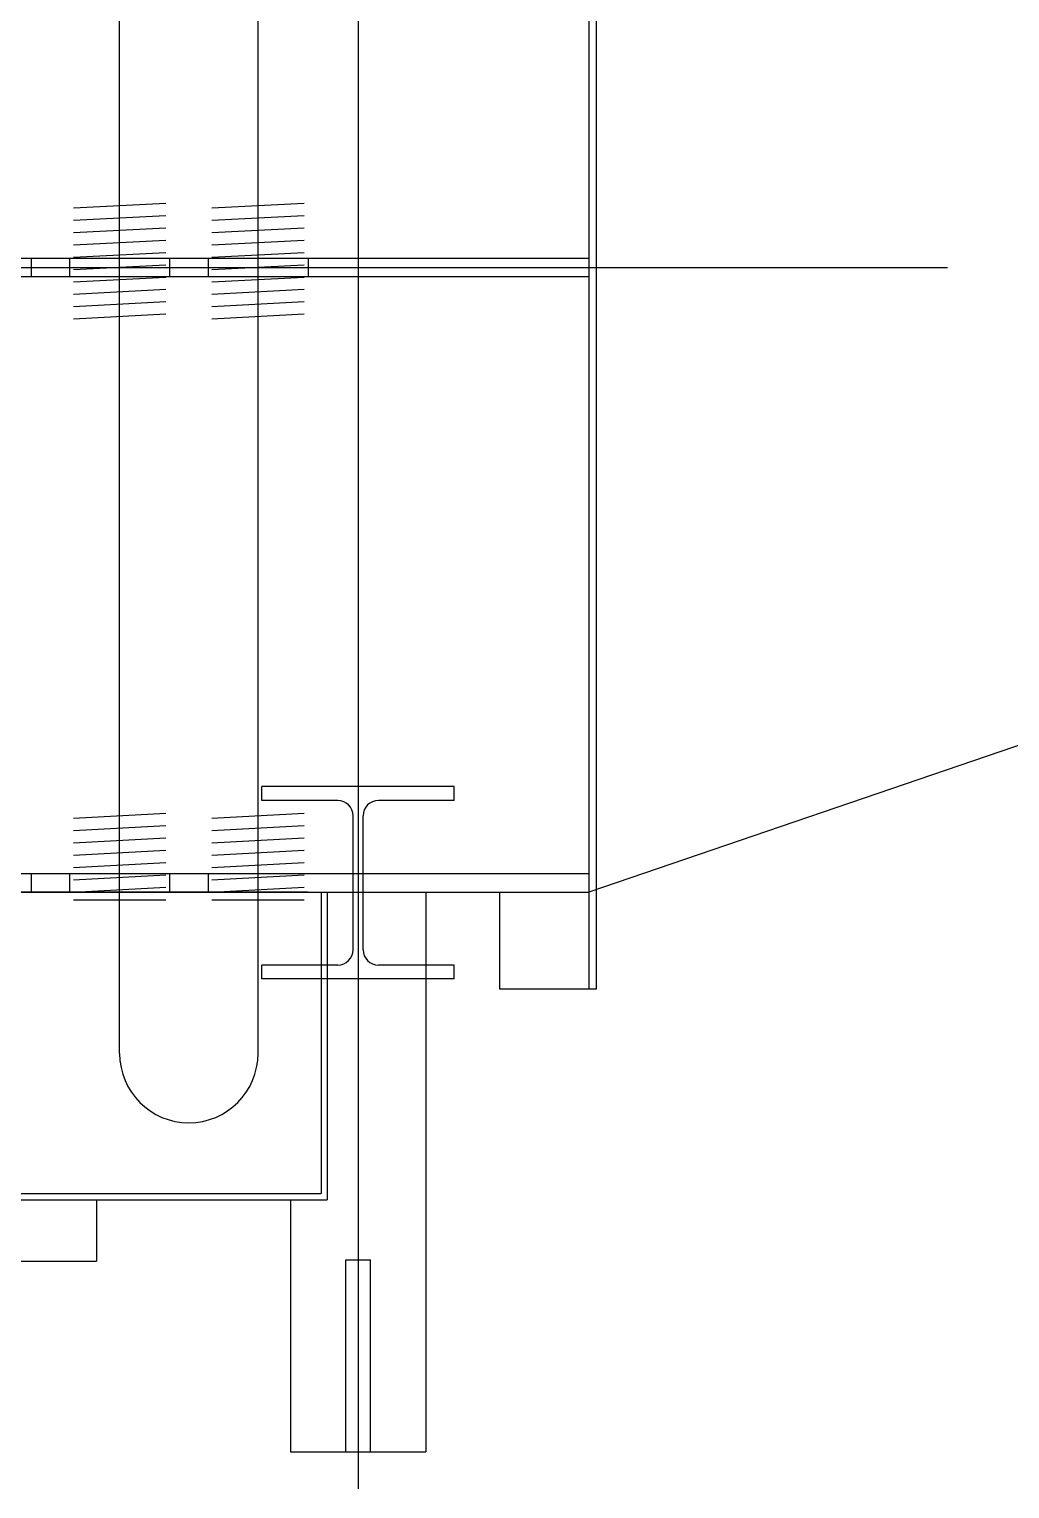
# Model space of a CAD drawing. Header units: millimetres. Extents: x 198973 to 319987, y 50799 to 202761.
# Drawn here: x 215042 to 215680, y 86909 to 87858 of the extents above; entities that cross this region are included whole.
import ezdxf

# ---------------------------------------------------------------- set-up
doc = ezdxf.new("R2010")
doc.units = ezdxf.units.MM
doc.header["$LTSCALE"] = 1000
doc.linetypes.add('CENTER', pattern=[2, 1.25, -0.25, 0.25, -0.25])
doc.linetypes.add('DOTE', pattern=[2.42, 2, -0.2, 0.02, -0.2])
doc.layers.add('DOTE', color=8, linetype='CENTER')
doc.layers.add('PUB_HATCH', color=8, linetype='Continuous')

msp = doc.modelspace()

# ---------------------------------------------------------------- linework, layer by layer
at = {"layer": 'DOTE', "linetype": 'DOTE'}
msp.add_line((213639.37, 87703.41), (217038.29, 87703.41), dxfattribs=at)
at = {"layer": 'PUB_HATCH'}
for p, q in [((215256.23, 88484.89), (215256.23, 86909.47)), ((215191.23, 87192.41), (215191.23, 88464.78)), ((215101.23, 87192.41), (215101.23, 88214.41)), ((215406.23, 88172.41), (215406.23, 87234.41)), ((215411.23, 87234.41), (215411.23, 88172.41)), ((215921.7, 87473.41), (215406.23, 87297.41)), ((215256.23, 87422.06), (215256.23, 87162.17)), ((215318.73, 87365.91), (215193.73, 87365.91)), ((215193.73, 87356.91), (215193.73, 87365.91)), ((215318.73, 87356.91), (215318.73, 87365.91)), ((215242.98, 87356.91), (215193.73, 87356.91)), ((215318.73, 87356.91), (215269.48, 87356.91)), ((215252.98, 87259.91), (215252.98, 87346.91)), ((215259.48, 87259.91), (215259.48, 87346.91)), ((213626.23, 87309.41), (215406.23, 87309.41)), ((213626.23, 87297.41), (215406.23, 87297.41)), ((215223.73, 87297.41), (213808.73, 87297.41)), ((215232.23, 87297.41), (215232.23, 87101.41)), ((215236.23, 87297.41), (215236.23, 87097.41)), ((215300.23, 87297.41), (215300.23, 86933.41)), ((215348.23, 87297.41), (215348.23, 87234.41)), ((215193.73, 87240.91), (215193.73, 87249.91)), ((215242.98, 87249.91), (215193.73, 87249.91)), ((215318.73, 87249.91), (215269.48, 87249.91)), ((215318.73, 87240.91), (215318.73, 87249.91)), ((215318.73, 87240.91), (215193.73, 87240.91)), ((215348.23, 87234.41), (215411.23, 87234.41)), ((213800.23, 87101.41), (215232.23, 87101.41)), ((213796.23, 87097.41), (215236.23, 87097.41)), ((215086.23, 87097.41), (215086.23, 87057.41)), ((215212.23, 87097.41), (215212.23, 86933.41)), ((213946.23, 87057.41), (215086.23, 87057.41)), ((215248.23, 86933.41), (215248.23, 87058.41)), ((215248.23, 87058.41), (215264.23, 87058.41)), ((215264.23, 86933.41), (215264.23, 87058.41)), ((215212.23, 86933.41), (215300.23, 86933.41))]:
    msp.add_line(p, q, dxfattribs=at)
at = {"layer": 'PUB_HATCH', "ltscale": 0.5}
for p, q in [((215131.23, 87745.04), (215071.23, 87741.9)), ((215131.23, 87745.04), (215071.23, 87741.9)), ((215131.23, 87745.04), (215071.23, 87741.9)), ((215131.23, 87745.04), (215071.23, 87741.9)), ((215131.23, 87745.04), (215071.23, 87741.9)), ((215131.23, 87745.04), (215071.23, 87741.9)), ((215131.23, 87745.04), (215071.23, 87741.9)), ((215131.23, 87745.04), (215071.23, 87741.9)), ((215131.23, 87745.04), (215071.23, 87741.9)), ((215131.23, 87745.04), (215071.23, 87741.9)), ((215131.23, 87745.04), (215071.23, 87741.9)), ((215131.23, 87745.04), (215071.23, 87741.9)), ((215131.23, 87745.04), (215071.23, 87741.9)), ((215131.23, 87745.04), (215071.23, 87741.9)), ((215131.23, 87745.04), (215071.23, 87741.9)), ((215131.23, 87745.04), (215071.23, 87741.9)), ((215131.23, 87745.04), (215071.23, 87741.9)), ((215131.23, 87745.04), (215071.23, 87741.9)), ((215131.23, 87745.04), (215071.23, 87741.9)), ((215131.23, 87745.04), (215071.23, 87741.9)), ((215131.23, 87745.04), (215071.23, 87741.9)), ((215131.23, 87745.04), (215071.23, 87741.9)), ((215131.23, 87745.04), (215071.23, 87741.9)), ((215131.23, 87745.04), (215071.23, 87741.9)), ((215131.23, 87745.04), (215071.23, 87741.9)), ((215131.23, 87745.04), (215071.23, 87741.9)), ((215131.23, 87737.03), (215071.23, 87733.89)), ((215131.23, 87737.03), (215071.23, 87733.89)), ((215131.23, 87737.03), (215071.23, 87733.89)), ((215131.23, 87737.03), (215071.23, 87733.89)), ((215131.23, 87737.03), (215071.23, 87733.89)), ((215131.23, 87737.03), (215071.23, 87733.89)), ((215131.23, 87737.03), (215071.23, 87733.89)), ((215131.23, 87737.03), (215071.23, 87733.89)), ((215131.23, 87737.03), (215071.23, 87733.89)), ((215131.23, 87737.03), (215071.23, 87733.89)), ((215131.23, 87737.03), (215071.23, 87733.89)), ((215131.23, 87737.03), (215071.23, 87733.89)), ((215131.23, 87737.03), (215071.23, 87733.89)), ((215131.23, 87737.03), (215071.23, 87733.89)), ((215131.23, 87737.03), (215071.23, 87733.89)), ((215131.23, 87737.03), (215071.23, 87733.89)), ((215131.23, 87737.03), (215071.23, 87733.89)), ((215131.23, 87737.03), (215071.23, 87733.89)), ((215131.23, 87737.03), (215071.23, 87733.89)), ((215131.23, 87737.03), (215071.23, 87733.89)), ((215131.23, 87737.03), (215071.23, 87733.89)), ((215131.23, 87737.03), (215071.23, 87733.89)), ((215131.23, 87737.03), (215071.23, 87733.89)), ((215131.23, 87737.03), (215071.23, 87733.89)), ((215131.23, 87737.03), (215071.23, 87733.89)), ((215131.23, 87737.03), (215071.23, 87733.89)), ((215221.23, 87745.04), (215161.23, 87741.9)), ((215221.23, 87745.04), (215161.23, 87741.9)), ((215221.23, 87745.04), (215161.23, 87741.9)), ((215221.23, 87745.04), (215161.23, 87741.9)), ((215221.23, 87745.04), (215161.23, 87741.9)), ((215221.23, 87745.04), (215161.23, 87741.9)), ((215221.23, 87745.04), (215161.23, 87741.9)), ((215221.23, 87745.04), (215161.23, 87741.9)), ((215221.23, 87745.04), (215161.23, 87741.9)), ((215221.23, 87745.04), (215161.23, 87741.9)), ((215221.23, 87745.04), (215161.23, 87741.9)), ((215221.23, 87745.04), (215161.23, 87741.9)), ((215221.23, 87745.04), (215161.23, 87741.9)), ((215221.23, 87745.04), (215161.23, 87741.9)), ((215221.23, 87745.04), (215161.23, 87741.9)), ((215221.23, 87745.04), (215161.23, 87741.9)), ((215221.23, 87745.04), (215161.23, 87741.9)), ((215221.23, 87745.04), (215161.23, 87741.9)), ((215221.23, 87745.04), (215161.23, 87741.9)), ((215221.23, 87745.04), (215161.23, 87741.9)), ((215221.23, 87745.04), (215161.23, 87741.9)), ((215221.23, 87745.04), (215161.23, 87741.9)), ((215221.23, 87745.04), (215161.23, 87741.9)), ((215221.23, 87745.04), (215161.23, 87741.9)), ((215221.23, 87745.04), (215161.23, 87741.9)), ((215221.23, 87745.04), (215161.23, 87741.9)), ((215221.23, 87737.03), (215161.23, 87733.89)), ((215221.23, 87737.03), (215161.23, 87733.89)), ((215221.23, 87737.03), (215161.23, 87733.89)), ((215221.23, 87737.03), (215161.23, 87733.89)), ((215221.23, 87737.03), (215161.23, 87733.89)), ((215221.23, 87737.03), (215161.23, 87733.89)), ((215221.23, 87737.03), (215161.23, 87733.89)), ((215221.23, 87737.03), (215161.23, 87733.89)), ((215221.23, 87737.03), (215161.23, 87733.89)), ((215221.23, 87737.03), (215161.23, 87733.89)), ((215221.23, 87737.03), (215161.23, 87733.89)), ((215221.23, 87737.03), (215161.23, 87733.89)), ((215221.23, 87737.03), (215161.23, 87733.89)), ((215221.23, 87737.03), (215161.23, 87733.89)), ((215221.23, 87737.03), (215161.23, 87733.89)), ((215221.23, 87737.03), (215161.23, 87733.89)), ((215221.23, 87737.03), (215161.23, 87733.89)), ((215221.23, 87737.03), (215161.23, 87733.89)), ((215221.23, 87737.03), (215161.23, 87733.89)), ((215221.23, 87737.03), (215161.23, 87733.89)), ((215221.23, 87737.03), (215161.23, 87733.89)), ((215221.23, 87737.03), (215161.23, 87733.89)), ((215221.23, 87737.03), (215161.23, 87733.89)), ((215221.23, 87737.03), (215161.23, 87733.89)), ((215221.23, 87737.03), (215161.23, 87733.89)), ((215221.23, 87737.03), (215161.23, 87733.89)), ((215131.23, 87729.02), (215071.23, 87725.88)), ((215131.23, 87729.02), (215071.23, 87725.88)), ((215131.23, 87729.02), (215071.23, 87725.88)), ((215131.23, 87729.02), (215071.23, 87725.88)), ((215131.23, 87729.02), (215071.23, 87725.88)), ((215131.23, 87729.02), (215071.23, 87725.88)), ((215131.23, 87729.02), (215071.23, 87725.88)), ((215131.23, 87729.02), (215071.23, 87725.88)), ((215131.23, 87729.02), (215071.23, 87725.88)), ((215131.23, 87729.02), (215071.23, 87725.88)), ((215131.23, 87729.02), (215071.23, 87725.88)), ((215131.23, 87729.02), (215071.23, 87725.88)), ((215131.23, 87729.02), (215071.23, 87725.88)), ((215131.23, 87729.02), (215071.23, 87725.88)), ((215131.23, 87729.02), (215071.23, 87725.88)), ((215131.23, 87729.02), (215071.23, 87725.88)), ((215131.23, 87729.02), (215071.23, 87725.88)), ((215131.23, 87729.02), (215071.23, 87725.88)), ((215131.23, 87729.02), (215071.23, 87725.88)), ((215131.23, 87729.02), (215071.23, 87725.88)), ((215131.23, 87729.02), (215071.23, 87725.88)), ((215131.23, 87729.02), (215071.23, 87725.88)), ((215131.23, 87729.02), (215071.23, 87725.88)), ((215131.23, 87729.02), (215071.23, 87725.88)), ((215131.23, 87729.02), (215071.23, 87725.88)), ((215131.23, 87729.02), (215071.23, 87725.88)), ((215221.23, 87729.02), (215161.23, 87725.88)), ((215221.23, 87729.02), (215161.23, 87725.88)), ((215221.23, 87729.02), (215161.23, 87725.88)), ((215221.23, 87729.02), (215161.23, 87725.88)), ((215221.23, 87729.02), (215161.23, 87725.88)), ((215221.23, 87729.02), (215161.23, 87725.88)), ((215221.23, 87729.02), (215161.23, 87725.88)), ((215221.23, 87729.02), (215161.23, 87725.88)), ((215221.23, 87729.02), (215161.23, 87725.88)), ((215221.23, 87729.02), (215161.23, 87725.88)), ((215221.23, 87729.02), (215161.23, 87725.88)), ((215221.23, 87729.02), (215161.23, 87725.88)), ((215221.23, 87729.02), (215161.23, 87725.88)), ((215221.23, 87729.02), (215161.23, 87725.88)), ((215221.23, 87729.02), (215161.23, 87725.88)), ((215221.23, 87729.02), (215161.23, 87725.88)), ((215221.23, 87729.02), (215161.23, 87725.88)), ((215221.23, 87729.02), (215161.23, 87725.88)), ((215221.23, 87729.02), (215161.23, 87725.88)), ((215221.23, 87729.02), (215161.23, 87725.88)), ((215221.23, 87729.02), (215161.23, 87725.88)), ((215221.23, 87729.02), (215161.23, 87725.88)), ((215221.23, 87729.02), (215161.23, 87725.88)), ((215221.23, 87729.02), (215161.23, 87725.88)), ((215221.23, 87729.02), (215161.23, 87725.88)), ((215221.23, 87729.02), (215161.23, 87725.88)), ((215131.23, 87721.01), (215071.23, 87717.86)), ((215131.23, 87721.01), (215071.23, 87717.86)), ((215131.23, 87721.01), (215071.23, 87717.86)), ((215131.23, 87721.01), (215071.23, 87717.86)), ((215131.23, 87721.01), (215071.23, 87717.86)), ((215131.23, 87721.01), (215071.23, 87717.86)), ((215131.23, 87721.01), (215071.23, 87717.86)), ((215131.23, 87721.01), (215071.23, 87717.86)), ((215131.23, 87721.01), (215071.23, 87717.86)), ((215131.23, 87721.01), (215071.23, 87717.86)), ((215131.23, 87721.01), (215071.23, 87717.86)), ((215131.23, 87721.01), (215071.23, 87717.86)), ((215131.23, 87721.01), (215071.23, 87717.86)), ((215131.23, 87721.01), (215071.23, 87717.86)), ((215131.23, 87721.01), (215071.23, 87717.86)), ((215131.23, 87721.01), (215071.23, 87717.86)), ((215131.23, 87721.01), (215071.23, 87717.86)), ((215131.23, 87721.01), (215071.23, 87717.86)), ((215131.23, 87721.01), (215071.23, 87717.86)), ((215131.23, 87721.01), (215071.23, 87717.86)), ((215131.23, 87721.01), (215071.23, 87717.86)), ((215131.23, 87721.01), (215071.23, 87717.86)), ((215131.23, 87721.01), (215071.23, 87717.86)), ((215131.23, 87721.01), (215071.23, 87717.86)), ((215131.23, 87721.01), (215071.23, 87717.86)), ((215131.23, 87721.01), (215071.23, 87717.86)), ((215221.23, 87721.01), (215161.23, 87717.86)), ((215221.23, 87721.01), (215161.23, 87717.86)), ((215221.23, 87721.01), (215161.23, 87717.86)), ((215221.23, 87721.01), (215161.23, 87717.86)), ((215221.23, 87721.01), (215161.23, 87717.86)), ((215221.23, 87721.01), (215161.23, 87717.86)), ((215221.23, 87721.01), (215161.23, 87717.86)), ((215221.23, 87721.01), (215161.23, 87717.86)), ((215221.23, 87721.01), (215161.23, 87717.86)), ((215221.23, 87721.01), (215161.23, 87717.86)), ((215221.23, 87721.01), (215161.23, 87717.86)), ((215221.23, 87721.01), (215161.23, 87717.86)), ((215221.23, 87721.01), (215161.23, 87717.86)), ((215221.23, 87721.01), (215161.23, 87717.86)), ((215221.23, 87721.01), (215161.23, 87717.86)), ((215221.23, 87721.01), (215161.23, 87717.86)), ((215221.23, 87721.01), (215161.23, 87717.86)), ((215221.23, 87721.01), (215161.23, 87717.86)), ((215221.23, 87721.01), (215161.23, 87717.86)), ((215221.23, 87721.01), (215161.23, 87717.86)), ((215221.23, 87721.01), (215161.23, 87717.86)), ((215221.23, 87721.01), (215161.23, 87717.86)), ((215221.23, 87721.01), (215161.23, 87717.86)), ((215221.23, 87721.01), (215161.23, 87717.86)), ((215221.23, 87721.01), (215161.23, 87717.86)), ((215221.23, 87721.01), (215161.23, 87717.86)), ((213631.23, 87709.41), (215406.23, 87709.41)), ((215043.73, 87709.41), (215043.73, 87697.41)), ((215068.73, 87709.41), (215068.73, 87697.41)), ((215131.23, 87713), (215071.23, 87709.85)), ((215131.23, 87713), (215071.23, 87709.85)), ((215131.23, 87713), (215071.23, 87709.85)), ((215131.23, 87713), (215071.23, 87709.85)), ((215131.23, 87713), (215071.23, 87709.85)), ((215131.23, 87713), (215071.23, 87709.85)), ((215131.23, 87713), (215071.23, 87709.85)), ((215131.23, 87713), (215071.23, 87709.85)), ((215131.23, 87713), (215071.23, 87709.85)), ((215131.23, 87713), (215071.23, 87709.85)), ((215131.23, 87713), (215071.23, 87709.85)), ((215131.23, 87713), (215071.23, 87709.85)), ((215131.23, 87713), (215071.23, 87709.85)), ((215131.23, 87713), (215071.23, 87709.85)), ((215131.23, 87713), (215071.23, 87709.85)), ((215131.23, 87713), (215071.23, 87709.85)), ((215131.23, 87713), (215071.23, 87709.85)), ((215131.23, 87713), (215071.23, 87709.85)), ((215131.23, 87713), (215071.23, 87709.85)), ((215131.23, 87713), (215071.23, 87709.85)), ((215131.23, 87713), (215071.23, 87709.85)), ((215131.23, 87713), (215071.23, 87709.85)), ((215131.23, 87713), (215071.23, 87709.85)), ((215131.23, 87713), (215071.23, 87709.85)), ((215131.23, 87713), (215071.23, 87709.85)), ((215131.23, 87713), (215071.23, 87709.85)), ((215133.73, 87709.41), (215133.73, 87697.41)), ((215158.73, 87709.41), (215158.73, 87697.41)), ((215221.23, 87713), (215161.23, 87709.85)), ((215221.23, 87713), (215161.23, 87709.85)), ((215221.23, 87713), (215161.23, 87709.85)), ((215221.23, 87713), (215161.23, 87709.85)), ((215221.23, 87713), (215161.23, 87709.85)), ((215221.23, 87713), (215161.23, 87709.85)), ((215221.23, 87713), (215161.23, 87709.85)), ((215221.23, 87713), (215161.23, 87709.85)), ((215221.23, 87713), (215161.23, 87709.85)), ((215221.23, 87713), (215161.23, 87709.85)), ((215221.23, 87713), (215161.23, 87709.85)), ((215221.23, 87713), (215161.23, 87709.85)), ((215221.23, 87713), (215161.23, 87709.85)), ((215221.23, 87713), (215161.23, 87709.85)), ((215221.23, 87713), (215161.23, 87709.85)), ((215221.23, 87713), (215161.23, 87709.85)), ((215221.23, 87713), (215161.23, 87709.85)), ((215221.23, 87713), (215161.23, 87709.85)), ((215221.23, 87713), (215161.23, 87709.85)), ((215221.23, 87713), (215161.23, 87709.85)), ((215221.23, 87713), (215161.23, 87709.85)), ((215221.23, 87713), (215161.23, 87709.85)), ((215221.23, 87713), (215161.23, 87709.85)), ((215221.23, 87713), (215161.23, 87709.85)), ((215221.23, 87713), (215161.23, 87709.85)), ((215221.23, 87713), (215161.23, 87709.85)), ((215223.73, 87709.41), (215223.73, 87697.41)), ((213675.1, 87703.41), (215368.26, 87703.41)), ((215131.23, 87704.99), (215071.23, 87701.84)), ((215131.23, 87704.99), (215071.23, 87701.84)), ((215131.23, 87704.99), (215071.23, 87701.84)), ((215131.23, 87704.99), (215071.23, 87701.84)), ((215131.23, 87704.99), (215071.23, 87701.84)), ((215131.23, 87704.99), (215071.23, 87701.84)), ((215131.23, 87704.99), (215071.23, 87701.84)), ((215131.23, 87704.99), (215071.23, 87701.84)), ((215131.23, 87704.99), (215071.23, 87701.84)), ((215131.23, 87704.99), (215071.23, 87701.84)), ((215131.23, 87704.99), (215071.23, 87701.84)), ((215131.23, 87704.99), (215071.23, 87701.84)), ((215131.23, 87704.99), (215071.23, 87701.84)), ((215131.23, 87704.99), (215071.23, 87701.84)), ((215131.23, 87704.99), (215071.23, 87701.84)), ((215131.23, 87704.99), (215071.23, 87701.84)), ((215131.23, 87704.99), (215071.23, 87701.84)), ((215131.23, 87704.99), (215071.23, 87701.84)), ((215131.23, 87704.99), (215071.23, 87701.84)), ((215131.23, 87704.99), (215071.23, 87701.84)), ((215131.23, 87704.99), (215071.23, 87701.84)), ((215131.23, 87704.99), (215071.23, 87701.84)), ((215131.23, 87704.99), (215071.23, 87701.84)), ((215131.23, 87704.99), (215071.23, 87701.84)), ((215131.23, 87704.99), (215071.23, 87701.84)), ((215131.23, 87704.99), (215071.23, 87701.84)), ((215221.23, 87704.99), (215161.23, 87701.84)), ((215221.23, 87704.99), (215161.23, 87701.84)), ((215221.23, 87704.99), (215161.23, 87701.84)), ((215221.23, 87704.99), (215161.23, 87701.84)), ((215221.23, 87704.99), (215161.23, 87701.84)), ((215221.23, 87704.99), (215161.23, 87701.84)), ((215221.23, 87704.99), (215161.23, 87701.84)), ((215221.23, 87704.99), (215161.23, 87701.84)), ((215221.23, 87704.99), (215161.23, 87701.84)), ((215221.23, 87704.99), (215161.23, 87701.84)), ((215221.23, 87704.99), (215161.23, 87701.84)), ((215221.23, 87704.99), (215161.23, 87701.84)), ((215221.23, 87704.99), (215161.23, 87701.84)), ((215221.23, 87704.99), (215161.23, 87701.84)), ((215221.23, 87704.99), (215161.23, 87701.84)), ((215221.23, 87704.99), (215161.23, 87701.84)), ((215221.23, 87704.99), (215161.23, 87701.84)), ((215221.23, 87704.99), (215161.23, 87701.84)), ((215221.23, 87704.99), (215161.23, 87701.84)), ((215221.23, 87704.99), (215161.23, 87701.84)), ((215221.23, 87704.99), (215161.23, 87701.84)), ((215221.23, 87704.99), (215161.23, 87701.84)), ((215221.23, 87704.99), (215161.23, 87701.84)), ((215221.23, 87704.99), (215161.23, 87701.84)), ((215221.23, 87704.99), (215161.23, 87701.84)), ((215221.23, 87704.99), (215161.23, 87701.84)), ((215406.23, 87697.41), (213631.23, 87697.41)), ((215131.23, 87696.98), (215071.23, 87693.83)), ((215131.23, 87696.98), (215071.23, 87693.83)), ((215131.23, 87696.98), (215071.23, 87693.83)), ((215131.23, 87696.98), (215071.23, 87693.83)), ((215131.23, 87696.98), (215071.23, 87693.83)), ((215131.23, 87696.98), (215071.23, 87693.83)), ((215131.23, 87696.98), (215071.23, 87693.83)), ((215131.23, 87696.98), (215071.23, 87693.83)), ((215131.23, 87696.98), (215071.23, 87693.83)), ((215131.23, 87696.98), (215071.23, 87693.83)), ((215131.23, 87696.98), (215071.23, 87693.83)), ((215131.23, 87696.98), (215071.23, 87693.83)), ((215131.23, 87696.98), (215071.23, 87693.83)), ((215131.23, 87696.98), (215071.23, 87693.83)), ((215131.23, 87696.98), (215071.23, 87693.83)), ((215131.23, 87696.98), (215071.23, 87693.83)), ((215131.23, 87696.98), (215071.23, 87693.83)), ((215131.23, 87696.98), (215071.23, 87693.83)), ((215131.23, 87696.98), (215071.23, 87693.83)), ((215131.23, 87696.98), (215071.23, 87693.83)), ((215131.23, 87696.98), (215071.23, 87693.83)), ((215131.23, 87696.98), (215071.23, 87693.83)), ((215131.23, 87696.98), (215071.23, 87693.83)), ((215131.23, 87696.98), (215071.23, 87693.83)), ((215131.23, 87696.98), (215071.23, 87693.83)), ((215131.23, 87696.98), (215071.23, 87693.83)), ((215221.23, 87696.98), (215161.23, 87693.83)), ((215221.23, 87696.98), (215161.23, 87693.83)), ((215221.23, 87696.98), (215161.23, 87693.83)), ((215221.23, 87696.98), (215161.23, 87693.83)), ((215221.23, 87696.98), (215161.23, 87693.83)), ((215221.23, 87696.98), (215161.23, 87693.83)), ((215221.23, 87696.98), (215161.23, 87693.83)), ((215221.23, 87696.98), (215161.23, 87693.83)), ((215221.23, 87696.98), (215161.23, 87693.83)), ((215221.23, 87696.98), (215161.23, 87693.83)), ((215221.23, 87696.98), (215161.23, 87693.83)), ((215221.23, 87696.98), (215161.23, 87693.83)), ((215221.23, 87696.98), (215161.23, 87693.83)), ((215221.23, 87696.98), (215161.23, 87693.83)), ((215221.23, 87696.98), (215161.23, 87693.83)), ((215221.23, 87696.98), (215161.23, 87693.83)), ((215221.23, 87696.98), (215161.23, 87693.83)), ((215221.23, 87696.98), (215161.23, 87693.83)), ((215221.23, 87696.98), (215161.23, 87693.83)), ((215221.23, 87696.98), (215161.23, 87693.83)), ((215221.23, 87696.98), (215161.23, 87693.83)), ((215221.23, 87696.98), (215161.23, 87693.83)), ((215221.23, 87696.98), (215161.23, 87693.83)), ((215221.23, 87696.98), (215161.23, 87693.83)), ((215221.23, 87696.98), (215161.23, 87693.83)), ((215221.23, 87696.98), (215161.23, 87693.83)), ((215131.23, 87688.97), (215071.23, 87685.82)), ((215131.23, 87688.97), (215071.23, 87685.82)), ((215131.23, 87688.97), (215071.23, 87685.82)), ((215131.23, 87688.97), (215071.23, 87685.82)), ((215131.23, 87688.97), (215071.23, 87685.82)), ((215131.23, 87688.97), (215071.23, 87685.82)), ((215131.23, 87688.97), (215071.23, 87685.82)), ((215131.23, 87688.97), (215071.23, 87685.82)), ((215131.23, 87688.97), (215071.23, 87685.82)), ((215131.23, 87688.97), (215071.23, 87685.82)), ((215131.23, 87688.97), (215071.23, 87685.82)), ((215131.23, 87688.97), (215071.23, 87685.82)), ((215131.23, 87688.97), (215071.23, 87685.82)), ((215131.23, 87688.97), (215071.23, 87685.82)), ((215131.23, 87688.97), (215071.23, 87685.82)), ((215131.23, 87688.97), (215071.23, 87685.82)), ((215131.23, 87688.97), (215071.23, 87685.82)), ((215131.23, 87688.97), (215071.23, 87685.82)), ((215131.23, 87688.97), (215071.23, 87685.82)), ((215131.23, 87688.97), (215071.23, 87685.82)), ((215131.23, 87688.97), (215071.23, 87685.82)), ((215131.23, 87688.97), (215071.23, 87685.82)), ((215131.23, 87688.97), (215071.23, 87685.82)), ((215131.23, 87688.97), (215071.23, 87685.82)), ((215131.23, 87688.97), (215071.23, 87685.82)), ((215131.23, 87688.97), (215071.23, 87685.82)), ((215131.23, 87680.95), (215071.23, 87677.81)), ((215131.23, 87680.95), (215071.23, 87677.81)), ((215131.23, 87680.95), (215071.23, 87677.81)), ((215131.23, 87680.95), (215071.23, 87677.81)), ((215131.23, 87680.95), (215071.23, 87677.81)), ((215131.23, 87680.95), (215071.23, 87677.81)), ((215131.23, 87680.95), (215071.23, 87677.81)), ((215131.23, 87680.95), (215071.23, 87677.81)), ((215131.23, 87680.95), (215071.23, 87677.81)), ((215131.23, 87680.95), (215071.23, 87677.81)), ((215131.23, 87680.95), (215071.23, 87677.81)), ((215131.23, 87680.95), (215071.23, 87677.81)), ((215131.23, 87680.95), (215071.23, 87677.81)), ((215131.23, 87680.95), (215071.23, 87677.81)), ((215131.23, 87680.95), (215071.23, 87677.81)), ((215131.23, 87680.95), (215071.23, 87677.81)), ((215131.23, 87680.95), (215071.23, 87677.81)), ((215131.23, 87680.95), (215071.23, 87677.81)), ((215131.23, 87680.95), (215071.23, 87677.81)), ((215131.23, 87680.95), (215071.23, 87677.81)), ((215131.23, 87680.95), (215071.23, 87677.81)), ((215131.23, 87680.95), (215071.23, 87677.81)), ((215131.23, 87680.95), (215071.23, 87677.81)), ((215131.23, 87680.95), (215071.23, 87677.81)), ((215131.23, 87680.95), (215071.23, 87677.81)), ((215131.23, 87680.95), (215071.23, 87677.81)), ((215221.23, 87688.97), (215161.23, 87685.82)), ((215221.23, 87688.97), (215161.23, 87685.82)), ((215221.23, 87688.97), (215161.23, 87685.82)), ((215221.23, 87688.97), (215161.23, 87685.82)), ((215221.23, 87688.97), (215161.23, 87685.82)), ((215221.23, 87688.97), (215161.23, 87685.82)), ((215221.23, 87688.97), (215161.23, 87685.82)), ((215221.23, 87688.97), (215161.23, 87685.82)), ((215221.23, 87688.97), (215161.23, 87685.82)), ((215221.23, 87688.97), (215161.23, 87685.82)), ((215221.23, 87688.97), (215161.23, 87685.82)), ((215221.23, 87688.97), (215161.23, 87685.82)), ((215221.23, 87688.97), (215161.23, 87685.82)), ((215221.23, 87688.97), (215161.23, 87685.82)), ((215221.23, 87688.97), (215161.23, 87685.82)), ((215221.23, 87688.97), (215161.23, 87685.82)), ((215221.23, 87688.97), (215161.23, 87685.82)), ((215221.23, 87688.97), (215161.23, 87685.82)), ((215221.23, 87688.97), (215161.23, 87685.82)), ((215221.23, 87688.97), (215161.23, 87685.82)), ((215221.23, 87688.97), (215161.23, 87685.82)), ((215221.23, 87688.97), (215161.23, 87685.82)), ((215221.23, 87688.97), (215161.23, 87685.82)), ((215221.23, 87688.97), (215161.23, 87685.82)), ((215221.23, 87688.97), (215161.23, 87685.82)), ((215221.23, 87688.97), (215161.23, 87685.82)), ((215221.23, 87680.95), (215161.23, 87677.81)), ((215221.23, 87680.95), (215161.23, 87677.81)), ((215221.23, 87680.95), (215161.23, 87677.81)), ((215221.23, 87680.95), (215161.23, 87677.81)), ((215221.23, 87680.95), (215161.23, 87677.81)), ((215221.23, 87680.95), (215161.23, 87677.81)), ((215221.23, 87680.95), (215161.23, 87677.81)), ((215221.23, 87680.95), (215161.23, 87677.81)), ((215221.23, 87680.95), (215161.23, 87677.81)), ((215221.23, 87680.95), (215161.23, 87677.81)), ((215221.23, 87680.95), (215161.23, 87677.81)), ((215221.23, 87680.95), (215161.23, 87677.81)), ((215221.23, 87680.95), (215161.23, 87677.81)), ((215221.23, 87680.95), (215161.23, 87677.81)), ((215221.23, 87680.95), (215161.23, 87677.81)), ((215221.23, 87680.95), (215161.23, 87677.81)), ((215221.23, 87680.95), (215161.23, 87677.81)), ((215221.23, 87680.95), (215161.23, 87677.81)), ((215221.23, 87680.95), (215161.23, 87677.81)), ((215221.23, 87680.95), (215161.23, 87677.81)), ((215221.23, 87680.95), (215161.23, 87677.81)), ((215221.23, 87680.95), (215161.23, 87677.81)), ((215221.23, 87680.95), (215161.23, 87677.81)), ((215221.23, 87680.95), (215161.23, 87677.81)), ((215221.23, 87680.95), (215161.23, 87677.81)), ((215221.23, 87680.95), (215161.23, 87677.81)), ((215131.23, 87672.94), (215071.23, 87669.8)), ((215131.23, 87672.94), (215071.23, 87669.8)), ((215131.23, 87672.94), (215071.23, 87669.8)), ((215131.23, 87672.94), (215071.23, 87669.8)), ((215131.23, 87672.94), (215071.23, 87669.8)), ((215131.23, 87672.94), (215071.23, 87669.8)), ((215131.23, 87672.94), (215071.23, 87669.8)), ((215131.23, 87672.94), (215071.23, 87669.8)), ((215131.23, 87672.94), (215071.23, 87669.8)), ((215131.23, 87672.94), (215071.23, 87669.8)), ((215131.23, 87672.94), (215071.23, 87669.8)), ((215131.23, 87672.94), (215071.23, 87669.8)), ((215131.23, 87672.94), (215071.23, 87669.8)), ((215131.23, 87672.94), (215071.23, 87669.8)), ((215131.23, 87672.94), (215071.23, 87669.8)), ((215131.23, 87672.94), (215071.23, 87669.8)), ((215131.23, 87672.94), (215071.23, 87669.8)), ((215131.23, 87672.94), (215071.23, 87669.8)), ((215131.23, 87672.94), (215071.23, 87669.8)), ((215131.23, 87672.94), (215071.23, 87669.8)), ((215131.23, 87672.94), (215071.23, 87669.8)), ((215131.23, 87672.94), (215071.23, 87669.8)), ((215131.23, 87672.94), (215071.23, 87669.8)), ((215131.23, 87672.94), (215071.23, 87669.8)), ((215131.23, 87672.94), (215071.23, 87669.8)), ((215131.23, 87672.94), (215071.23, 87669.8)), ((215221.23, 87672.94), (215161.23, 87669.8)), ((215221.23, 87672.94), (215161.23, 87669.8)), ((215221.23, 87672.94), (215161.23, 87669.8)), ((215221.23, 87672.94), (215161.23, 87669.8)), ((215221.23, 87672.94), (215161.23, 87669.8)), ((215221.23, 87672.94), (215161.23, 87669.8)), ((215221.23, 87672.94), (215161.23, 87669.8)), ((215221.23, 87672.94), (215161.23, 87669.8)), ((215221.23, 87672.94), (215161.23, 87669.8)), ((215221.23, 87672.94), (215161.23, 87669.8)), ((215221.23, 87672.94), (215161.23, 87669.8)), ((215221.23, 87672.94), (215161.23, 87669.8)), ((215221.23, 87672.94), (215161.23, 87669.8)), ((215221.23, 87672.94), (215161.23, 87669.8)), ((215221.23, 87672.94), (215161.23, 87669.8)), ((215221.23, 87672.94), (215161.23, 87669.8)), ((215221.23, 87672.94), (215161.23, 87669.8)), ((215221.23, 87672.94), (215161.23, 87669.8)), ((215221.23, 87672.94), (215161.23, 87669.8)), ((215221.23, 87672.94), (215161.23, 87669.8)), ((215221.23, 87672.94), (215161.23, 87669.8)), ((215221.23, 87672.94), (215161.23, 87669.8)), ((215221.23, 87672.94), (215161.23, 87669.8)), ((215221.23, 87672.94), (215161.23, 87669.8)), ((215221.23, 87672.94), (215161.23, 87669.8)), ((215221.23, 87672.94), (215161.23, 87669.8)), ((215131.23, 87348.37), (215071.23, 87345.22)), ((215131.23, 87348.37), (215071.23, 87345.22)), ((215131.23, 87348.37), (215071.23, 87345.22)), ((215131.23, 87348.37), (215071.23, 87345.22)), ((215131.23, 87348.37), (215071.23, 87345.22)), ((215131.23, 87348.37), (215071.23, 87345.22)), ((215131.23, 87348.37), (215071.23, 87345.22)), ((215131.23, 87348.37), (215071.23, 87345.22)), ((215131.23, 87348.37), (215071.23, 87345.22)), ((215131.23, 87348.37), (215071.23, 87345.22)), ((215131.23, 87348.37), (215071.23, 87345.22)), ((215131.23, 87348.37), (215071.23, 87345.22)), ((215131.23, 87348.37), (215071.23, 87345.22)), ((215131.23, 87348.37), (215071.23, 87345.22)), ((215131.23, 87348.37), (215071.23, 87345.22)), ((215131.23, 87348.37), (215071.23, 87345.22)), ((215131.23, 87348.37), (215071.23, 87345.22)), ((215131.23, 87348.37), (215071.23, 87345.22)), ((215131.23, 87348.37), (215071.23, 87345.22)), ((215131.23, 87348.37), (215071.23, 87345.22)), ((215131.23, 87348.37), (215071.23, 87345.22)), ((215131.23, 87348.37), (215071.23, 87345.22)), ((215131.23, 87348.37), (215071.23, 87345.22)), ((215131.23, 87348.37), (215071.23, 87345.22)), ((215131.23, 87348.37), (215071.23, 87345.22)), ((215131.23, 87348.37), (215071.23, 87345.22)), ((215221.23, 87348.37), (215161.23, 87345.22)), ((215221.23, 87348.37), (215161.23, 87345.22)), ((215221.23, 87348.37), (215161.23, 87345.22)), ((215221.23, 87348.37), (215161.23, 87345.22)), ((215221.23, 87348.37), (215161.23, 87345.22)), ((215221.23, 87348.37), (215161.23, 87345.22)), ((215221.23, 87348.37), (215161.23, 87345.22)), ((215221.23, 87348.37), (215161.23, 87345.22)), ((215221.23, 87348.37), (215161.23, 87345.22)), ((215221.23, 87348.37), (215161.23, 87345.22)), ((215221.23, 87348.37), (215161.23, 87345.22)), ((215221.23, 87348.37), (215161.23, 87345.22)), ((215221.23, 87348.37), (215161.23, 87345.22)), ((215221.23, 87348.37), (215161.23, 87345.22)), ((215221.23, 87348.37), (215161.23, 87345.22)), ((215221.23, 87348.37), (215161.23, 87345.22)), ((215221.23, 87348.37), (215161.23, 87345.22)), ((215221.23, 87348.37), (215161.23, 87345.22)), ((215221.23, 87348.37), (215161.23, 87345.22)), ((215221.23, 87348.37), (215161.23, 87345.22)), ((215221.23, 87348.37), (215161.23, 87345.22)), ((215221.23, 87348.37), (215161.23, 87345.22)), ((215221.23, 87348.37), (215161.23, 87345.22)), ((215221.23, 87348.37), (215161.23, 87345.22)), ((215221.23, 87348.37), (215161.23, 87345.22)), ((215221.23, 87348.37), (215161.23, 87345.22)), ((215131.23, 87340.36), (215071.23, 87337.21)), ((215131.23, 87340.36), (215071.23, 87337.21)), ((215131.23, 87340.36), (215071.23, 87337.21)), ((215131.23, 87340.36), (215071.23, 87337.21)), ((215131.23, 87340.36), (215071.23, 87337.21)), ((215131.23, 87340.36), (215071.23, 87337.21)), ((215131.23, 87340.36), (215071.23, 87337.21)), ((215131.23, 87340.36), (215071.23, 87337.21)), ((215131.23, 87340.36), (215071.23, 87337.21)), ((215131.23, 87340.36), (215071.23, 87337.21)), ((215131.23, 87340.36), (215071.23, 87337.21)), ((215131.23, 87340.36), (215071.23, 87337.21)), ((215131.23, 87340.36), (215071.23, 87337.21)), ((215131.23, 87340.36), (215071.23, 87337.21)), ((215131.23, 87340.36), (215071.23, 87337.21)), ((215131.23, 87340.36), (215071.23, 87337.21)), ((215131.23, 87340.36), (215071.23, 87337.21)), ((215131.23, 87340.36), (215071.23, 87337.21)), ((215131.23, 87340.36), (215071.23, 87337.21)), ((215131.23, 87340.36), (215071.23, 87337.21)), ((215131.23, 87340.36), (215071.23, 87337.21)), ((215131.23, 87340.36), (215071.23, 87337.21)), ((215131.23, 87340.36), (215071.23, 87337.21)), ((215131.23, 87340.36), (215071.23, 87337.21)), ((215131.23, 87340.36), (215071.23, 87337.21)), ((215131.23, 87340.36), (215071.23, 87337.21)), ((215221.23, 87340.36), (215161.23, 87337.21)), ((215221.23, 87340.36), (215161.23, 87337.21)), ((215221.23, 87340.36), (215161.23, 87337.21)), ((215221.23, 87340.36), (215161.23, 87337.21)), ((215221.23, 87340.36), (215161.23, 87337.21)), ((215221.23, 87340.36), (215161.23, 87337.21)), ((215221.23, 87340.36), (215161.23, 87337.21)), ((215221.23, 87340.36), (215161.23, 87337.21)), ((215221.23, 87340.36), (215161.23, 87337.21)), ((215221.23, 87340.36), (215161.23, 87337.21)), ((215221.23, 87340.36), (215161.23, 87337.21)), ((215221.23, 87340.36), (215161.23, 87337.21)), ((215221.23, 87340.36), (215161.23, 87337.21)), ((215221.23, 87340.36), (215161.23, 87337.21)), ((215221.23, 87340.36), (215161.23, 87337.21)), ((215221.23, 87340.36), (215161.23, 87337.21)), ((215221.23, 87340.36), (215161.23, 87337.21)), ((215221.23, 87340.36), (215161.23, 87337.21)), ((215221.23, 87340.36), (215161.23, 87337.21)), ((215221.23, 87340.36), (215161.23, 87337.21)), ((215221.23, 87340.36), (215161.23, 87337.21)), ((215221.23, 87340.36), (215161.23, 87337.21)), ((215221.23, 87340.36), (215161.23, 87337.21)), ((215221.23, 87340.36), (215161.23, 87337.21)), ((215221.23, 87340.36), (215161.23, 87337.21)), ((215221.23, 87340.36), (215161.23, 87337.21)), ((215131.23, 87332.35), (215071.23, 87329.2)), ((215131.23, 87332.35), (215071.23, 87329.2)), ((215131.23, 87332.35), (215071.23, 87329.2)), ((215131.23, 87332.35), (215071.23, 87329.2)), ((215131.23, 87332.35), (215071.23, 87329.2)), ((215131.23, 87332.35), (215071.23, 87329.2)), ((215131.23, 87332.35), (215071.23, 87329.2)), ((215131.23, 87332.35), (215071.23, 87329.2)), ((215131.23, 87332.35), (215071.23, 87329.2)), ((215131.23, 87332.35), (215071.23, 87329.2)), ((215131.23, 87332.35), (215071.23, 87329.2)), ((215131.23, 87332.35), (215071.23, 87329.2)), ((215131.23, 87332.35), (215071.23, 87329.2)), ((215131.23, 87332.35), (215071.23, 87329.2)), ((215131.23, 87332.35), (215071.23, 87329.2)), ((215131.23, 87332.35), (215071.23, 87329.2)), ((215131.23, 87332.35), (215071.23, 87329.2)), ((215131.23, 87332.35), (215071.23, 87329.2)), ((215131.23, 87332.35), (215071.23, 87329.2)), ((215131.23, 87332.35), (215071.23, 87329.2)), ((215131.23, 87332.35), (215071.23, 87329.2)), ((215131.23, 87332.35), (215071.23, 87329.2)), ((215131.23, 87332.35), (215071.23, 87329.2)), ((215131.23, 87332.35), (215071.23, 87329.2)), ((215131.23, 87332.35), (215071.23, 87329.2)), ((215131.23, 87332.35), (215071.23, 87329.2)), ((215221.23, 87332.35), (215161.23, 87329.2)), ((215221.23, 87332.35), (215161.23, 87329.2)), ((215221.23, 87332.35), (215161.23, 87329.2)), ((215221.23, 87332.35), (215161.23, 87329.2)), ((215221.23, 87332.35), (215161.23, 87329.2)), ((215221.23, 87332.35), (215161.23, 87329.2)), ((215221.23, 87332.35), (215161.23, 87329.2)), ((215221.23, 87332.35), (215161.23, 87329.2)), ((215221.23, 87332.35), (215161.23, 87329.2)), ((215221.23, 87332.35), (215161.23, 87329.2)), ((215221.23, 87332.35), (215161.23, 87329.2)), ((215221.23, 87332.35), (215161.23, 87329.2)), ((215221.23, 87332.35), (215161.23, 87329.2)), ((215221.23, 87332.35), (215161.23, 87329.2)), ((215221.23, 87332.35), (215161.23, 87329.2)), ((215221.23, 87332.35), (215161.23, 87329.2)), ((215221.23, 87332.35), (215161.23, 87329.2)), ((215221.23, 87332.35), (215161.23, 87329.2)), ((215221.23, 87332.35), (215161.23, 87329.2)), ((215221.23, 87332.35), (215161.23, 87329.2)), ((215221.23, 87332.35), (215161.23, 87329.2)), ((215221.23, 87332.35), (215161.23, 87329.2)), ((215221.23, 87332.35), (215161.23, 87329.2)), ((215221.23, 87332.35), (215161.23, 87329.2)), ((215221.23, 87332.35), (215161.23, 87329.2)), ((215221.23, 87332.35), (215161.23, 87329.2)), ((215131.23, 87324.34), (215071.23, 87321.19)), ((215131.23, 87324.34), (215071.23, 87321.19)), ((215131.23, 87324.34), (215071.23, 87321.19)), ((215131.23, 87324.34), (215071.23, 87321.19)), ((215131.23, 87324.34), (215071.23, 87321.19)), ((215131.23, 87324.34), (215071.23, 87321.19)), ((215131.23, 87324.34), (215071.23, 87321.19)), ((215131.23, 87324.34), (215071.23, 87321.19)), ((215131.23, 87324.34), (215071.23, 87321.19)), ((215131.23, 87324.34), (215071.23, 87321.19)), ((215131.23, 87324.34), (215071.23, 87321.19)), ((215131.23, 87324.34), (215071.23, 87321.19)), ((215131.23, 87324.34), (215071.23, 87321.19)), ((215131.23, 87324.34), (215071.23, 87321.19)), ((215131.23, 87324.34), (215071.23, 87321.19)), ((215131.23, 87324.34), (215071.23, 87321.19)), ((215131.23, 87324.34), (215071.23, 87321.19)), ((215131.23, 87324.34), (215071.23, 87321.19)), ((215131.23, 87324.34), (215071.23, 87321.19)), ((215131.23, 87324.34), (215071.23, 87321.19)), ((215131.23, 87324.34), (215071.23, 87321.19)), ((215131.23, 87324.34), (215071.23, 87321.19)), ((215131.23, 87324.34), (215071.23, 87321.19)), ((215131.23, 87324.34), (215071.23, 87321.19)), ((215131.23, 87324.34), (215071.23, 87321.19)), ((215131.23, 87324.34), (215071.23, 87321.19)), ((215221.23, 87324.34), (215161.23, 87321.19)), ((215221.23, 87324.34), (215161.23, 87321.19)), ((215221.23, 87324.34), (215161.23, 87321.19)), ((215221.23, 87324.34), (215161.23, 87321.19)), ((215221.23, 87324.34), (215161.23, 87321.19)), ((215221.23, 87324.34), (215161.23, 87321.19)), ((215221.23, 87324.34), (215161.23, 87321.19)), ((215221.23, 87324.34), (215161.23, 87321.19)), ((215221.23, 87324.34), (215161.23, 87321.19)), ((215221.23, 87324.34), (215161.23, 87321.19)), ((215221.23, 87324.34), (215161.23, 87321.19)), ((215221.23, 87324.34), (215161.23, 87321.19)), ((215221.23, 87324.34), (215161.23, 87321.19)), ((215221.23, 87324.34), (215161.23, 87321.19)), ((215221.23, 87324.34), (215161.23, 87321.19)), ((215221.23, 87324.34), (215161.23, 87321.19)), ((215221.23, 87324.34), (215161.23, 87321.19)), ((215221.23, 87324.34), (215161.23, 87321.19)), ((215221.23, 87324.34), (215161.23, 87321.19)), ((215221.23, 87324.34), (215161.23, 87321.19)), ((215221.23, 87324.34), (215161.23, 87321.19)), ((215221.23, 87324.34), (215161.23, 87321.19)), ((215221.23, 87324.34), (215161.23, 87321.19)), ((215221.23, 87324.34), (215161.23, 87321.19)), ((215221.23, 87324.34), (215161.23, 87321.19)), ((215221.23, 87324.34), (215161.23, 87321.19)), ((215131.23, 87316.33), (215071.23, 87313.18)), ((215131.23, 87316.33), (215071.23, 87313.18)), ((215131.23, 87316.33), (215071.23, 87313.18)), ((215131.23, 87316.33), (215071.23, 87313.18)), ((215131.23, 87316.33), (215071.23, 87313.18)), ((215131.23, 87316.33), (215071.23, 87313.18)), ((215131.23, 87316.33), (215071.23, 87313.18)), ((215131.23, 87316.33), (215071.23, 87313.18)), ((215131.23, 87316.33), (215071.23, 87313.18)), ((215131.23, 87316.33), (215071.23, 87313.18)), ((215131.23, 87316.33), (215071.23, 87313.18)), ((215131.23, 87316.33), (215071.23, 87313.18)), ((215131.23, 87316.33), (215071.23, 87313.18)), ((215131.23, 87316.33), (215071.23, 87313.18)), ((215131.23, 87316.33), (215071.23, 87313.18)), ((215131.23, 87316.33), (215071.23, 87313.18)), ((215131.23, 87316.33), (215071.23, 87313.18)), ((215131.23, 87316.33), (215071.23, 87313.18)), ((215131.23, 87316.33), (215071.23, 87313.18)), ((215131.23, 87316.33), (215071.23, 87313.18)), ((215131.23, 87316.33), (215071.23, 87313.18)), ((215131.23, 87316.33), (215071.23, 87313.18)), ((215131.23, 87316.33), (215071.23, 87313.18)), ((215131.23, 87316.33), (215071.23, 87313.18)), ((215131.23, 87316.33), (215071.23, 87313.18)), ((215131.23, 87316.33), (215071.23, 87313.18)), ((215221.23, 87316.33), (215161.23, 87313.18)), ((215221.23, 87316.33), (215161.23, 87313.18)), ((215221.23, 87316.33), (215161.23, 87313.18)), ((215221.23, 87316.33), (215161.23, 87313.18)), ((215221.23, 87316.33), (215161.23, 87313.18)), ((215221.23, 87316.33), (215161.23, 87313.18)), ((215221.23, 87316.33), (215161.23, 87313.18)), ((215221.23, 87316.33), (215161.23, 87313.18)), ((215221.23, 87316.33), (215161.23, 87313.18)), ((215221.23, 87316.33), (215161.23, 87313.18)), ((215221.23, 87316.33), (215161.23, 87313.18)), ((215221.23, 87316.33), (215161.23, 87313.18)), ((215221.23, 87316.33), (215161.23, 87313.18)), ((215221.23, 87316.33), (215161.23, 87313.18)), ((215221.23, 87316.33), (215161.23, 87313.18)), ((215221.23, 87316.33), (215161.23, 87313.18)), ((215221.23, 87316.33), (215161.23, 87313.18)), ((215221.23, 87316.33), (215161.23, 87313.18)), ((215221.23, 87316.33), (215161.23, 87313.18)), ((215221.23, 87316.33), (215161.23, 87313.18)), ((215221.23, 87316.33), (215161.23, 87313.18)), ((215221.23, 87316.33), (215161.23, 87313.18)), ((215221.23, 87316.33), (215161.23, 87313.18)), ((215221.23, 87316.33), (215161.23, 87313.18)), ((215221.23, 87316.33), (215161.23, 87313.18)), ((215221.23, 87316.33), (215161.23, 87313.18)), ((215043.73, 87309.41), (215043.73, 87297.41)), ((215068.73, 87309.41), (215068.73, 87297.41)), ((215131.23, 87308.31), (215071.23, 87305.17)), ((215131.23, 87308.31), (215071.23, 87305.17)), ((215131.23, 87308.31), (215071.23, 87305.17)), ((215131.23, 87308.31), (215071.23, 87305.17)), ((215131.23, 87308.31), (215071.23, 87305.17)), ((215131.23, 87308.31), (215071.23, 87305.17)), ((215131.23, 87308.31), (215071.23, 87305.17)), ((215131.23, 87308.31), (215071.23, 87305.17)), ((215131.23, 87308.31), (215071.23, 87305.17)), ((215131.23, 87308.31), (215071.23, 87305.17)), ((215131.23, 87308.31), (215071.23, 87305.17)), ((215131.23, 87308.31), (215071.23, 87305.17)), ((215131.23, 87308.31), (215071.23, 87305.17)), ((215131.23, 87308.31), (215071.23, 87305.17)), ((215131.23, 87308.31), (215071.23, 87305.17)), ((215131.23, 87308.31), (215071.23, 87305.17)), ((215131.23, 87308.31), (215071.23, 87305.17)), ((215131.23, 87308.31), (215071.23, 87305.17)), ((215131.23, 87308.31), (215071.23, 87305.17)), ((215131.23, 87308.31), (215071.23, 87305.17)), ((215131.23, 87308.31), (215071.23, 87305.17)), ((215131.23, 87308.31), (215071.23, 87305.17)), ((215131.23, 87308.31), (215071.23, 87305.17)), ((215131.23, 87308.31), (215071.23, 87305.17)), ((215131.23, 87308.31), (215071.23, 87305.17)), ((215131.23, 87308.31), (215071.23, 87305.17)), ((215131.23, 87300.3), (215071.23, 87297.16)), ((215131.23, 87300.3), (215071.23, 87297.16)), ((215131.23, 87300.3), (215071.23, 87297.16)), ((215131.23, 87300.3), (215071.23, 87297.16)), ((215131.23, 87300.3), (215071.23, 87297.16)), ((215131.23, 87300.3), (215071.23, 87297.16)), ((215131.23, 87300.3), (215071.23, 87297.16)), ((215131.23, 87300.3), (215071.23, 87297.16)), ((215131.23, 87300.3), (215071.23, 87297.16)), ((215131.23, 87300.3), (215071.23, 87297.16)), ((215131.23, 87300.3), (215071.23, 87297.16)), ((215131.23, 87300.3), (215071.23, 87297.16)), ((215131.23, 87300.3), (215071.23, 87297.16)), ((215131.23, 87300.3), (215071.23, 87297.16)), ((215131.23, 87300.3), (215071.23, 87297.16)), ((215131.23, 87300.3), (215071.23, 87297.16)), ((215131.23, 87300.3), (215071.23, 87297.16)), ((215131.23, 87300.3), (215071.23, 87297.16)), ((215131.23, 87300.3), (215071.23, 87297.16)), ((215131.23, 87300.3), (215071.23, 87297.16)), ((215131.23, 87300.3), (215071.23, 87297.16)), ((215131.23, 87300.3), (215071.23, 87297.16)), ((215131.23, 87300.3), (215071.23, 87297.16)), ((215131.23, 87300.3), (215071.23, 87297.16)), ((215131.23, 87300.3), (215071.23, 87297.16)), ((215131.23, 87300.3), (215071.23, 87297.16)), ((215133.73, 87309.41), (215133.73, 87297.41)), ((215158.73, 87309.41), (215158.73, 87297.41)), ((215221.23, 87308.31), (215161.23, 87305.17)), ((215221.23, 87308.31), (215161.23, 87305.17)), ((215221.23, 87308.31), (215161.23, 87305.17)), ((215221.23, 87308.31), (215161.23, 87305.17)), ((215221.23, 87308.31), (215161.23, 87305.17)), ((215221.23, 87308.31), (215161.23, 87305.17)), ((215221.23, 87308.31), (215161.23, 87305.17)), ((215221.23, 87308.31), (215161.23, 87305.17)), ((215221.23, 87308.31), (215161.23, 87305.17)), ((215221.23, 87308.31), (215161.23, 87305.17)), ((215221.23, 87308.31), (215161.23, 87305.17)), ((215221.23, 87308.31), (215161.23, 87305.17)), ((215221.23, 87308.31), (215161.23, 87305.17)), ((215221.23, 87308.31), (215161.23, 87305.17)), ((215221.23, 87308.31), (215161.23, 87305.17)), ((215221.23, 87308.31), (215161.23, 87305.17)), ((215221.23, 87308.31), (215161.23, 87305.17)), ((215221.23, 87308.31), (215161.23, 87305.17)), ((215221.23, 87308.31), (215161.23, 87305.17)), ((215221.23, 87308.31), (215161.23, 87305.17)), ((215221.23, 87308.31), (215161.23, 87305.17)), ((215221.23, 87308.31), (215161.23, 87305.17)), ((215221.23, 87308.31), (215161.23, 87305.17)), ((215221.23, 87308.31), (215161.23, 87305.17)), ((215221.23, 87308.31), (215161.23, 87305.17)), ((215221.23, 87308.31), (215161.23, 87305.17)), ((215221.23, 87300.3), (215161.23, 87297.16)), ((215221.23, 87300.3), (215161.23, 87297.16)), ((215221.23, 87300.3), (215161.23, 87297.16)), ((215221.23, 87300.3), (215161.23, 87297.16)), ((215221.23, 87300.3), (215161.23, 87297.16)), ((215221.23, 87300.3), (215161.23, 87297.16)), ((215221.23, 87300.3), (215161.23, 87297.16)), ((215221.23, 87300.3), (215161.23, 87297.16)), ((215221.23, 87300.3), (215161.23, 87297.16)), ((215221.23, 87300.3), (215161.23, 87297.16)), ((215221.23, 87300.3), (215161.23, 87297.16)), ((215221.23, 87300.3), (215161.23, 87297.16)), ((215221.23, 87300.3), (215161.23, 87297.16)), ((215221.23, 87300.3), (215161.23, 87297.16)), ((215221.23, 87300.3), (215161.23, 87297.16)), ((215221.23, 87300.3), (215161.23, 87297.16)), ((215221.23, 87300.3), (215161.23, 87297.16)), ((215221.23, 87300.3), (215161.23, 87297.16)), ((215221.23, 87300.3), (215161.23, 87297.16)), ((215221.23, 87300.3), (215161.23, 87297.16)), ((215221.23, 87300.3), (215161.23, 87297.16)), ((215221.23, 87300.3), (215161.23, 87297.16)), ((215221.23, 87300.3), (215161.23, 87297.16)), ((215221.23, 87300.3), (215161.23, 87297.16)), ((215221.23, 87300.3), (215161.23, 87297.16)), ((215221.23, 87300.3), (215161.23, 87297.16)), ((215071.23, 87292.41), (215131.23, 87292.41)), ((215071.23, 87292.41), (215131.23, 87292.41)), ((215071.23, 87292.41), (215131.23, 87292.41)), ((215071.23, 87292.41), (215131.23, 87292.41)), ((215071.23, 87292.41), (215131.23, 87292.41)), ((215071.23, 87292.41), (215131.23, 87292.41)), ((215071.23, 87292.41), (215131.23, 87292.41)), ((215071.23, 87292.41), (215131.23, 87292.41)), ((215071.23, 87292.41), (215131.23, 87292.41)), ((215071.23, 87292.41), (215131.23, 87292.41)), ((215071.23, 87292.41), (215131.23, 87292.41)), ((215071.23, 87292.41), (215131.23, 87292.41)), ((215071.23, 87292.41), (215131.23, 87292.41)), ((215071.23, 87292.41), (215131.23, 87292.41)), ((215071.23, 87292.41), (215131.23, 87292.41)), ((215071.23, 87292.41), (215131.23, 87292.41)), ((215071.23, 87292.41), (215131.23, 87292.41)), ((215071.23, 87292.41), (215131.23, 87292.41)), ((215071.23, 87292.41), (215131.23, 87292.41)), ((215071.23, 87292.41), (215131.23, 87292.41)), ((215071.23, 87292.41), (215131.23, 87292.41)), ((215071.23, 87292.41), (215131.23, 87292.41)), ((215071.23, 87292.41), (215131.23, 87292.41)), ((215071.23, 87292.41), (215131.23, 87292.41)), ((215071.23, 87292.41), (215131.23, 87292.41)), ((215071.23, 87292.41), (215131.23, 87292.41)), ((215161.23, 87292.41), (215221.23, 87292.41)), ((215161.23, 87292.41), (215221.23, 87292.41)), ((215161.23, 87292.41), (215221.23, 87292.41)), ((215161.23, 87292.41), (215221.23, 87292.41)), ((215161.23, 87292.41), (215221.23, 87292.41)), ((215161.23, 87292.41), (215221.23, 87292.41)), ((215161.23, 87292.41), (215221.23, 87292.41)), ((215161.23, 87292.41), (215221.23, 87292.41)), ((215161.23, 87292.41), (215221.23, 87292.41)), ((215161.23, 87292.41), (215221.23, 87292.41)), ((215161.23, 87292.41), (215221.23, 87292.41)), ((215161.23, 87292.41), (215221.23, 87292.41)), ((215161.23, 87292.41), (215221.23, 87292.41)), ((215161.23, 87292.41), (215221.23, 87292.41)), ((215161.23, 87292.41), (215221.23, 87292.41)), ((215161.23, 87292.41), (215221.23, 87292.41)), ((215161.23, 87292.41), (215221.23, 87292.41)), ((215161.23, 87292.41), (215221.23, 87292.41)), ((215161.23, 87292.41), (215221.23, 87292.41)), ((215161.23, 87292.41), (215221.23, 87292.41)), ((215161.23, 87292.41), (215221.23, 87292.41)), ((215161.23, 87292.41), (215221.23, 87292.41)), ((215161.23, 87292.41), (215221.23, 87292.41)), ((215161.23, 87292.41), (215221.23, 87292.41)), ((215161.23, 87292.41), (215221.23, 87292.41)), ((215161.23, 87292.41), (215221.23, 87292.41))]:
    msp.add_line(p, q, dxfattribs=at)
at = {"layer": 'PUB_HATCH'}
for centre, radius, start, end in [((215242.98, 87346.91), 10, 0, 90), ((215269.48, 87346.91), 10, 90, 180), ((215242.98, 87259.91), 10, 270, 0), ((215269.48, 87259.91), 10, 180, 270), ((215146.23, 87192.41), 45, 180, 0)]:
    msp.add_arc(centre, radius, start, end, dxfattribs=at)

doc.saveas('drawing.dxf')
